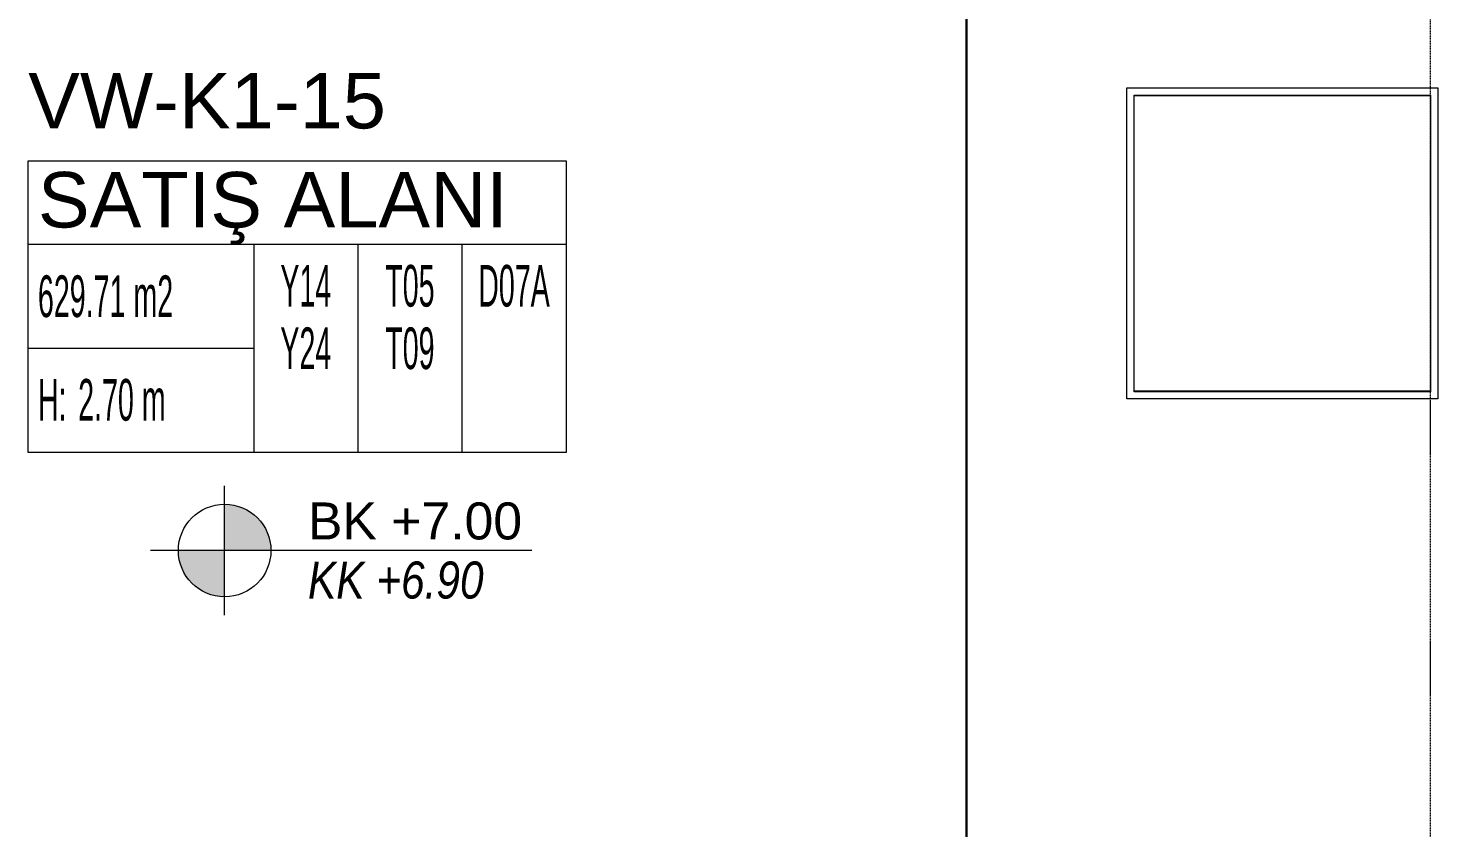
# Model space of a CAD drawing. Extents: x -3709 to 34975, y -230 to 8245.
# Drawn here: x 18102 to 18482.8, y 2294.6 to 2510.6 of the extents above; entities that cross this region are included whole.
import ezdxf
from ezdxf.enums import TextEntityAlignment as Align

# ---------------------------------------------------------------- set-up
doc = ezdxf.new("R2010")
doc.units = 0
doc.linetypes.add('DOT2', pattern=[0.125, 0, -0.125])
doc.layers.get('0').update_dxf_attribs({"color": 9, "lineweight": 9})
for name, color, linetype, lineweight in [('01', 9, 'Continuous', 9), ('14', 9, 'Continuous', 9), ('20', 9, 'DOT2', 9), ('21', 9, 'Continuous', 9), ('21_MAHAL', 9, 'Continuous', 9), ('E-KABLO', 7, 'Continuous', 30)]:
    doc.layers.add(name, color=color, linetype=linetype, lineweight=lineweight)
doc.styles.add('Arial', font='arial.ttf', dxfattribs={"height": 2.5})
doc.styles.add('MuuM_TEXT-ITALIC', font='ARIALNI.TTF')
doc.styles.add('MuuM_TEXT-STANDART', font='ARIALN.TTF')

# ---------------------------------------------------------------- blocks, each defined once
blk = doc.blocks.new('p-kolon-80x80-vw')
at = {"layer": '01'}
blk.add_lwpolyline([(-40, -40), (-40, 40), (40, 40), (40, -40)], close=True, dxfattribs=at)
blk = doc.blocks.new('0_elevationtarget-p-bk')
h = blk.add_hatch(color=254)
h.paths.add_polyline_path([(2.5, 0, 0.414214), (0, 2.5), (0, 0)])
h.paths.add_polyline_path([(0, 0), (-2.5, 0, 0.414214), (0, -2.5)])
blk.add_line((0, -3.5), (0, 3.5))
blk.add_lwpolyline([(16.605, 0), (-4, 0)])
blk.add_circle((0, 0), 2.5)
at = {"style": 'Arial'}
blk.add_attdef('BITMISKOT', text='', height=2, dxfattribs=at).set_placement((4.5, 0), align=Align.BOTTOM_LEFT)
at = {"style": 'MuuM_TEXT-ITALIC'}
blk.add_attdef('FINISHINGFLOORLEVEL', text='', height=2, dxfattribs=at).set_placement((4.5, -0.592), align=Align.TOP_LEFT)
blk = doc.blocks.new('0_roomno2')
blk.add_lwpolyline([(19.375, -10.5), (0, -10.5), (0, 0), (19.375, 0)], close=True)
for points in [[(0, -3), (19.375, -3)], [(8.125, -3), (8.125, -10.5)], [(11.875, -3), (11.875, -10.5)], [(15.625, -3), (15.625, -10.5)], [(0, -6.75), (8.125, -6.75)]]:
    blk.add_lwpolyline(points)
at = {"style": 'MuuM_TEXT-STANDART', "width": 0.6}
blk.add_text('H:', height=1.5, dxfattribs=at).set_placement((0.35, -8.608), align=Align.MIDDLE_LEFT)
at = {"style": 'Arial'}
blk.add_attdef('ODANO', (0, 1.17), '', height=2, dxfattribs=at)
blk.add_attdef('MEKANADI', text='', height=2, dxfattribs=at).set_placement((0.35, -3), align=Align.BOTTOM_LEFT)
at = {"style": 'MuuM_TEXT-STANDART', "width": 0.6}
for tag, p in [('YER01', (10, -4.5)), ('TAVAN01', (13.75, -4.5)), ('DUVAR01', (17.5, -4.5)), ('YER02', (10, -6.75)), ('TAVAN02', (13.75, -6.75)), ('DUVAR02', (17.5, -6.75)), ('YER03', (10, -9)), ('TAVAN03', (13.75, -9)), ('DUVAR03', (17.5, -9))]:
    blk.add_attdef(tag, text='', height=1.5, dxfattribs=at).set_placement(p, align=Align.MIDDLE_CENTER)
for tag, p in [('M2', (0.35, -4.875)), ('TEMIZTAVANYUKSEKLIGI', (1.8, -8.608))]:
    blk.add_attdef(tag, text='', height=1.5, dxfattribs=at).set_placement(p, align=Align.MIDDLE_LEFT)

msp = doc.modelspace()

# ---------------------------------------------------------------- linework, layer by layer
at = {"layer": '14'}
msp.add_lwpolyline([(18398.84, 2494.5), (18482.84, 2494.5), (18482.84, 2410.5), (18398.84, 2410.5)], close=True, dxfattribs=at)
at = {"layer": '20'}
msp.add_lwpolyline([(18480.84, 394.5), (18480.84, 3110.5)], dxfattribs=at)
at = {"layer": 'E-KABLO', "color": 5, "linetype": 'Continuous'}
msp.add_line((18355.51, 1389.27), (18355.51, 2811.87), dxfattribs=at)

# ---------------------------------------------------------------- block references
for p in [(18440.84, 2452.5), (18440.84, 2452.4)]:
    msp.add_blockref('p-kolon-80x80-vw', p)
at = {"layer": '21', "xscale": 5, "yscale": 5, "zscale": 5}
msp.add_blockref('0_elevationtarget-p-bk', (18155.08, 2369.47), dxfattribs=at).add_auto_attribs({'BITMISKOT': 'BK +7.00', 'FINISHINGFLOORLEVEL': 'KK +6.90'})
at = {"layer": '21_MAHAL'}
ref = msp.add_blockref('0_roomno2', (18102, 2474.76), dxfattribs=dict(at, xscale=7.5, yscale=7.5, zscale=7.5))
ref.add_attrib('ODANO', 'VW-K1-15', (18102, 2483.53), dxfattribs={"layer": '0', "height": 15, "style": 'Arial'})
ref.add_attrib('MEKANADI', 'SATIŞ ALANI', dxfattribs={"layer": '0', "height": 15, "style": 'Arial'}).set_placement((18104.63, 2452.26), align=Align.BOTTOM_LEFT)
ref.add_attrib('M2', '629.71 m2', dxfattribs={"layer": '0', "height": 11.25, "style": 'MuuM_TEXT-STANDART', "width": 0.6}).set_placement((18104.63, 2438.19), align=Align.MIDDLE_LEFT)
ref.add_attrib('TEMIZTAVANYUKSEKLIGI', '2.70 m', dxfattribs={"layer": '0', "height": 11.25, "style": 'MuuM_TEXT-STANDART', "width": 0.6}).set_placement((18115.5, 2410.2), align=Align.MIDDLE_LEFT)
ref.add_attrib('YER01', 'Y14', dxfattribs={"layer": '0', "height": 11.25, "style": 'MuuM_TEXT-STANDART', "width": 0.6}).set_placement((18177, 2441.01), align=Align.MIDDLE_CENTER)
ref.add_attrib('TAVAN01', 'T05', dxfattribs={"layer": '0', "height": 11.25, "style": 'MuuM_TEXT-STANDART', "width": 0.6}).set_placement((18205.13, 2441.01), align=Align.MIDDLE_CENTER)
ref.add_attrib('DUVAR01', 'D07A', dxfattribs={"layer": '0', "height": 11.25, "style": 'MuuM_TEXT-STANDART', "width": 0.6}).set_placement((18233.25, 2441.01), align=Align.MIDDLE_CENTER)
ref.add_attrib('YER02', 'Y24', dxfattribs={"layer": '0', "height": 11.25, "style": 'MuuM_TEXT-STANDART', "width": 0.6}).set_placement((18177, 2424.13), align=Align.MIDDLE_CENTER)
ref.add_attrib('TAVAN02', 'T09', dxfattribs={"layer": '0', "height": 11.25, "style": 'MuuM_TEXT-STANDART', "width": 0.6}).set_placement((18205.13, 2424.13), align=Align.MIDDLE_CENTER)

doc.saveas('drawing.dxf')
